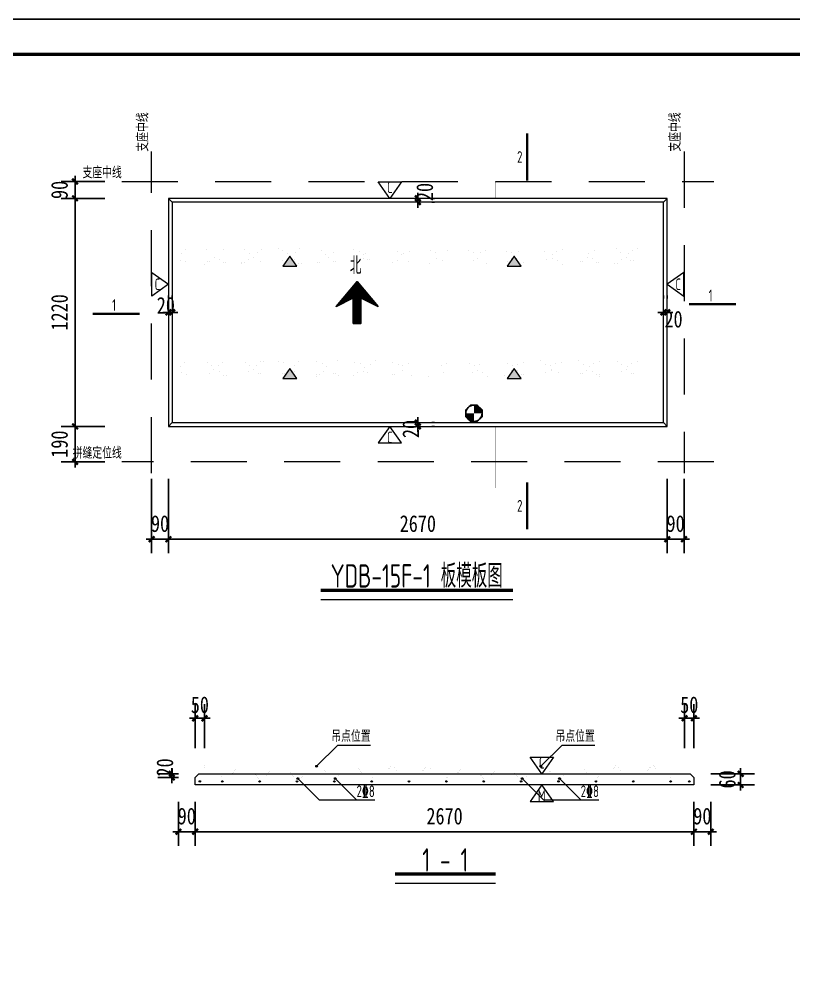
# Model space of a CAD drawing. Header units: millimetres. Extents: x 514 to 31055, y 121 to 26754.
# Drawn here: x 22764 to 26910, y 21595 to 26754 of the extents above; entities that cross this region are included whole.
import ezdxf
from ezdxf.enums import TextEntityAlignment as Align

# ---------------------------------------------------------------- set-up
doc = ezdxf.new("R2010")
doc.units = ezdxf.units.MM
doc.linetypes.add('虚线', pattern=[500, 300, -200])
for name, color, linetype in [('000-86线盒详图', 7, 'Continuous'), ('a--r1', 92, 'Continuous'), ('PUB_DIM', 3, 'Continuous'), ('PUB_TITLE', 4, 'Continuous'), ('叠合板方向', 7, 'Continuous')]:
    doc.layers.add(name, color=color, linetype=linetype)
for name, color, linetype, lineweight in [('叠合板详图文字', 8, 'Continuous', 18), ('叠合板详图标注', 7, 'Continuous', 18), ('叠合板详图桁架筋', 6, 'Continuous', 35), ('叠合板详图边线', 4, 'Continuous', 18), ('叠合板详图钢筋', 1, 'Continuous', 35), ('拼缝定位线', 7, 'Continuous', 35), ('直线', 7, 'Continuous', 18), ('详图剖断线', 7, 'Continuous', 35)]:
    doc.layers.add(name, color=color, linetype=linetype, lineweight=lineweight)
doc.styles.add('样式 1', font='yjkeng.shx', dxfattribs={"width": 0.7, "height": 250, "bigfont": 'yjkchn.shx'})
doc.styles.add('黑体', font='simhei.ttf', dxfattribs={"width": 0.8})
doc.dimstyles.new('_TCH_ARCH&&30', dxfattribs={"dimtxt": 89.25, "dimasz": 30, "dimexe": 75, "dimexo": 90, "dimgap": 37.875, "dimtad": 1, "dimdec": 0, "dimzin": 0, "dimdsep": 46, "dimtxsty": '黑体', "dimblk": 'ARCHTICK', "dimcen": 0.09, "dimclrt": 7, "dimazin": 2, "dimtfac": 1, "dimtdec": 0, "dimtix": 1, "dimtmove": 2, "dimatfit": 3, "dimfxl": 30, "dimtolj": 1, "dimtzin": 0, "dimarcsym": 0})

# ---------------------------------------------------------------- blocks, each defined once
blk = doc.blocks.new('A$C364B4FF9')
at = {"layer": 'PUB_TITLE'}
blk.add_lwpolyline([(-84100, 0), (0, 0), (0, 59400), (-84100, 59400)], close=True, dxfattribs=at)
at = {"layer": 'PUB_TITLE', "const_width": 100}
blk.add_lwpolyline([(-83250, 1000), (-1000, 1000), (-1000, 58400), (-83250, 58400)], close=True, dxfattribs=at)
blk = doc.blocks.new('_ArchTick')
at = {"color": 0, "const_width": 0.4}
blk.add_lwpolyline([(-0.5, -0.5), (0.5, 0.5)], dxfattribs=at)
blk = doc.blocks.new('*D220')
at = {"layer": 'Defpoints', "color": 0, "transparency": 16777216}
for p in [(23705.4, 22657.9), (26375.4, 22657.9), (26375.4, 22407.9)]:
    blk.add_point(p, dxfattribs=at)
at = {"layer": 'PUB_DIM', "color": 0, "lineweight": -2, "transparency": 16777216}
for p, q in [((23705.4, 22567.9), (23705.4, 22332.9)), ((26375.4, 22567.9), (26375.4, 22332.9)), ((23705.4, 22407.9), (26375.4, 22407.9))]:
    blk.add_line(p, q, dxfattribs=at)
at = {"layer": 'PUB_DIM', "color": 0, "lineweight": -2, "transparency": 16777216, "xscale": 30, "yscale": 30, "zscale": 30, "rotation": 180}
blk.add_blockref('_ArchTick', (23705.4, 22407.9), dxfattribs=at)
at = {"layer": 'PUB_DIM', "color": 0, "lineweight": -2, "transparency": 16777216, "xscale": 30, "yscale": 30, "zscale": 30}
blk.add_blockref('_ArchTick', (26375.4, 22407.9), dxfattribs=at)
at = {"layer": 'PUB_DIM', "color": 7, "transparency": 16777216, "insert": (25040.4, 22490.9), "char_height": 89.25, "attachment_point": 5, "style": '黑体'}
blk.add_mtext('\\A1;2670', dxfattribs=at)
blk = doc.blocks.new('*D221')
at = {"layer": 'Defpoints', "color": 0, "transparency": 16777216}
for p in [(26375.4, 22717.9), (26625.4, 22717.9), (26375.4, 22657.9)]:
    blk.add_point(p, dxfattribs=at)
at = {"layer": 'PUB_DIM', "color": 0, "lineweight": -2, "transparency": 16777216}
for p, q in [((26465.4, 22717.9), (26700.4, 22717.9)), ((26625.4, 22717.9), (26625.4, 22747.9)), ((26625.4, 22657.9), (26625.4, 22717.9)), ((26465.4, 22657.9), (26700.4, 22657.9)), ((26625.4, 22657.9), (26625.4, 22627.9))]:
    blk.add_line(p, q, dxfattribs=at)
at = {"layer": 'PUB_DIM', "color": 0, "lineweight": -2, "transparency": 16777216, "xscale": 30, "yscale": 30, "zscale": 30}
for p, rotation in [((26625.4, 22717.9), 270), ((26625.4, 22657.9), 90)]:
    blk.add_blockref('_ArchTick', p, dxfattribs=dict(at, rotation=rotation))
at = {"layer": 'PUB_DIM', "color": 7, "transparency": 16777216, "insert": (26553.8, 22687.9), "char_height": 89.25, "attachment_point": 5, "rotation": 90, "style": '黑体'}
blk.add_mtext('\\A1;60', dxfattribs=at)
blk = doc.blocks.new('*D222')
at = {"layer": 'Defpoints', "color": 0, "transparency": 16777216}
for p in [(23705.4, 22717.9), (23580.4, 22697.9), (23705.4, 22697.9)]:
    blk.add_point(p, dxfattribs=at)
at = {"layer": 'PUB_DIM', "color": 0, "lineweight": -2, "transparency": 16777216}
for p, q in [((23615.4, 22717.9), (23505.4, 22717.9)), ((23580.4, 22717.9), (23580.4, 22747.9)), ((23580.4, 22717.9), (23580.4, 22697.9)), ((23615.4, 22697.9), (23505.4, 22697.9)), ((23580.4, 22697.9), (23580.4, 22667.9))]:
    blk.add_line(p, q, dxfattribs=at)
at = {"layer": 'PUB_DIM', "color": 0, "lineweight": -2, "transparency": 16777216, "xscale": 30, "yscale": 30, "zscale": 30}
for p, rotation in [((23580.4, 22717.9), 270), ((23580.4, 22697.9), 90)]:
    blk.add_blockref('_ArchTick', p, dxfattribs=dict(at, rotation=rotation))
at = {"layer": 'PUB_DIM', "color": 7, "transparency": 16777216, "insert": (23543.4, 22751.8), "char_height": 89.25, "attachment_point": 5, "rotation": 90, "style": '黑体'}
blk.add_mtext('\\A1;20', dxfattribs=at)
blk = doc.blocks.new('*D223')
at = {"layer": 'Defpoints', "color": 0, "transparency": 16777216}
for p in [(23615.4, 22657.9), (23705.4, 22657.9), (23705.4, 22407.9)]:
    blk.add_point(p, dxfattribs=at)
at = {"layer": 'PUB_DIM', "color": 0, "lineweight": -2, "transparency": 16777216}
for p, q in [((23615.4, 22567.9), (23615.4, 22332.9)), ((23705.4, 22567.9), (23705.4, 22332.9)), ((23615.4, 22407.9), (23585.4, 22407.9)), ((23615.4, 22407.9), (23705.4, 22407.9)), ((23705.4, 22407.9), (23735.4, 22407.9))]:
    blk.add_line(p, q, dxfattribs=at)
at = {"layer": 'PUB_DIM', "color": 0, "lineweight": -2, "transparency": 16777216, "xscale": 30, "yscale": 30, "zscale": 30}
blk.add_blockref('_ArchTick', (23615.4, 22407.9), dxfattribs=at)
at = {"layer": 'PUB_DIM', "color": 0, "lineweight": -2, "transparency": 16777216, "xscale": 30, "yscale": 30, "zscale": 30, "rotation": 180}
blk.add_blockref('_ArchTick', (23705.4, 22407.9), dxfattribs=at)
at = {"layer": 'PUB_DIM', "color": 7, "transparency": 16777216, "insert": (23660.4, 22490.9), "char_height": 89.25, "attachment_point": 5, "style": '黑体'}
blk.add_mtext('\\A1;90', dxfattribs=at)
blk = doc.blocks.new('*D224')
at = {"layer": 'Defpoints', "color": 0, "transparency": 16777216}
for p in [(26375.4, 22657.9), (26465.4, 22657.9), (26465.4, 22407.9)]:
    blk.add_point(p, dxfattribs=at)
at = {"layer": 'PUB_DIM', "color": 0, "lineweight": -2, "transparency": 16777216}
for p, q in [((26375.4, 22567.9), (26375.4, 22332.9)), ((26465.4, 22567.9), (26465.4, 22332.9)), ((26375.4, 22407.9), (26345.4, 22407.9)), ((26375.4, 22407.9), (26465.4, 22407.9)), ((26465.4, 22407.9), (26495.4, 22407.9))]:
    blk.add_line(p, q, dxfattribs=at)
at = {"layer": 'PUB_DIM', "color": 0, "lineweight": -2, "transparency": 16777216, "xscale": 30, "yscale": 30, "zscale": 30}
blk.add_blockref('_ArchTick', (26375.4, 22407.9), dxfattribs=at)
at = {"layer": 'PUB_DIM', "color": 0, "lineweight": -2, "transparency": 16777216, "xscale": 30, "yscale": 30, "zscale": 30, "rotation": 180}
blk.add_blockref('_ArchTick', (26465.4, 22407.9), dxfattribs=at)
at = {"layer": 'PUB_DIM', "color": 7, "transparency": 16777216, "insert": (26420.4, 22490.9), "char_height": 89.25, "attachment_point": 5, "style": '黑体'}
blk.add_mtext('\\A1;90', dxfattribs=at)
blk = doc.blocks.new('*D225')
at = {"layer": 'Defpoints', "color": 0, "transparency": 16777216}
for p in [(23705.4, 23014.9), (23705.4, 22764.9), (23755.4, 22764.9)]:
    blk.add_point(p, dxfattribs=at)
at = {"layer": 'PUB_DIM', "color": 0, "lineweight": -2, "transparency": 16777216}
for p, q in [((23705.4, 22854.9), (23705.4, 23089.9)), ((23755.4, 22854.9), (23755.4, 23089.9)), ((23705.4, 23014.9), (23675.4, 23014.9)), ((23755.4, 23014.9), (23705.4, 23014.9)), ((23755.4, 23014.9), (23785.4, 23014.9))]:
    blk.add_line(p, q, dxfattribs=at)
at = {"layer": 'PUB_DIM', "color": 0, "lineweight": -2, "transparency": 16777216, "xscale": 30, "yscale": 30, "zscale": 30}
blk.add_blockref('_ArchTick', (23705.4, 23014.9), dxfattribs=at)
at = {"layer": 'PUB_DIM', "color": 0, "lineweight": -2, "transparency": 16777216, "xscale": 30, "yscale": 30, "zscale": 30, "rotation": 180}
blk.add_blockref('_ArchTick', (23755.4, 23014.9), dxfattribs=at)
at = {"layer": 'PUB_DIM', "color": 7, "transparency": 16777216, "insert": (23730.4, 23086.5), "char_height": 89.25, "attachment_point": 5, "style": '黑体'}
blk.add_mtext('\\A1;50', dxfattribs=at)
blk = doc.blocks.new('*D226')
at = {"layer": 'Defpoints', "color": 0, "transparency": 16777216}
for p in [(26325.4, 23014.9), (26325.4, 22764.9), (26375.4, 22764.9)]:
    blk.add_point(p, dxfattribs=at)
at = {"layer": 'PUB_DIM', "color": 0, "lineweight": -2, "transparency": 16777216}
for p, q in [((26325.4, 22854.9), (26325.4, 23089.9)), ((26375.4, 22854.9), (26375.4, 23089.9)), ((26325.4, 23014.9), (26295.4, 23014.9)), ((26375.4, 23014.9), (26325.4, 23014.9)), ((26375.4, 23014.9), (26405.4, 23014.9))]:
    blk.add_line(p, q, dxfattribs=at)
at = {"layer": 'PUB_DIM', "color": 0, "lineweight": -2, "transparency": 16777216, "xscale": 30, "yscale": 30, "zscale": 30}
blk.add_blockref('_ArchTick', (26325.4, 23014.9), dxfattribs=at)
at = {"layer": 'PUB_DIM', "color": 0, "lineweight": -2, "transparency": 16777216, "xscale": 30, "yscale": 30, "zscale": 30, "rotation": 180}
blk.add_blockref('_ArchTick', (26375.4, 23014.9), dxfattribs=at)
at = {"layer": 'PUB_DIM', "color": 7, "transparency": 16777216, "insert": (26350.4, 23086.5), "char_height": 89.25, "attachment_point": 5, "style": '黑体'}
blk.add_mtext('\\A1;50', dxfattribs=at)
blk = doc.blocks.new('*D200')
at = {"layer": 'Defpoints', "color": 0, "transparency": 16777216}
for p in [(23312.3, 25886.4), (23062.3, 25796.4), (23312.3, 25796.4)]:
    blk.add_point(p, dxfattribs=at)
at = {"layer": 'PUB_DIM', "color": 0, "lineweight": -2, "transparency": 16777216}
for p, q in [((23062.3, 25886.4), (23062.3, 25916.4)), ((23222.3, 25886.4), (22987.3, 25886.4)), ((23062.3, 25886.4), (23062.3, 25796.4)), ((23222.3, 25796.4), (22987.3, 25796.4)), ((23062.3, 25796.4), (23062.3, 25766.4))]:
    blk.add_line(p, q, dxfattribs=at)
at = {"layer": 'PUB_DIM', "color": 0, "lineweight": -2, "transparency": 16777216, "xscale": 30, "yscale": 30, "zscale": 30}
for p, rotation in [((23062.3, 25886.4), 270), ((23062.3, 25796.4), 90)]:
    blk.add_blockref('_ArchTick', p, dxfattribs=dict(at, rotation=rotation))
at = {"layer": 'PUB_DIM', "color": 7, "transparency": 16777216, "insert": (22979.3, 25841.4), "char_height": 89.25, "attachment_point": 5, "rotation": 90, "style": '黑体'}
blk.add_mtext('\\A1;90', dxfattribs=at)
blk = doc.blocks.new('*D201')
at = {"layer": 'Defpoints', "color": 0, "transparency": 16777216}
for p in [(23312.3, 24576.4), (23062.3, 24386.4), (23312.3, 24386.4)]:
    blk.add_point(p, dxfattribs=at)
at = {"layer": 'PUB_DIM', "color": 0, "lineweight": -2, "transparency": 16777216}
for p, q in [((23222.3, 24576.4), (22987.3, 24576.4)), ((23062.3, 24576.4), (23062.3, 24606.4)), ((23062.3, 24576.4), (23062.3, 24386.4)), ((23222.3, 24386.4), (22987.3, 24386.4)), ((23062.3, 24386.4), (23062.3, 24356.4))]:
    blk.add_line(p, q, dxfattribs=at)
at = {"layer": 'PUB_DIM', "color": 0, "lineweight": -2, "transparency": 16777216, "xscale": 30, "yscale": 30, "zscale": 30}
for p, rotation in [((23062.3, 24576.4), 270), ((23062.3, 24386.4), 90)]:
    blk.add_blockref('_ArchTick', p, dxfattribs=dict(at, rotation=rotation))
at = {"layer": 'PUB_DIM', "color": 7, "transparency": 16777216, "insert": (22979.3, 24481.4), "char_height": 89.25, "attachment_point": 5, "rotation": 90, "style": '黑体'}
blk.add_mtext('\\A1;190', dxfattribs=at)
blk = doc.blocks.new('*D202')
at = {"layer": 'Defpoints', "color": 0, "transparency": 16777216}
for p in [(23562.3, 24385.2), (26232.3, 24385.2), (26232.3, 23972.7)]:
    blk.add_point(p, dxfattribs=at)
at = {"layer": 'PUB_DIM', "color": 0, "lineweight": -2, "transparency": 16777216}
for p, q in [((23562.3, 24295.2), (23562.3, 23897.7)), ((26232.3, 24295.2), (26232.3, 23897.7)), ((23562.3, 23972.7), (26232.3, 23972.7))]:
    blk.add_line(p, q, dxfattribs=at)
at = {"layer": 'PUB_DIM', "color": 0, "lineweight": -2, "transparency": 16777216, "xscale": 30, "yscale": 30, "zscale": 30, "rotation": 180}
blk.add_blockref('_ArchTick', (23562.3, 23972.7), dxfattribs=at)
at = {"layer": 'PUB_DIM', "color": 0, "lineweight": -2, "transparency": 16777216, "xscale": 30, "yscale": 30, "zscale": 30}
blk.add_blockref('_ArchTick', (26232.3, 23972.7), dxfattribs=at)
at = {"layer": 'PUB_DIM', "color": 7, "transparency": 16777216, "insert": (24897.3, 24055.7), "char_height": 89.25, "attachment_point": 5, "style": '黑体'}
blk.add_mtext('\\A1;2670', dxfattribs=at)
blk = doc.blocks.new('*D203')
at = {"layer": 'Defpoints', "color": 0, "transparency": 16777216}
for p in [(23312.3, 25796.4), (23062.3, 24576.4), (23312.3, 24576.4)]:
    blk.add_point(p, dxfattribs=at)
at = {"layer": 'PUB_DIM', "color": 0, "lineweight": -2, "transparency": 16777216}
for p, q in [((23222.3, 25796.4), (22987.3, 25796.4)), ((23062.3, 25796.4), (23062.3, 24576.4)), ((23222.3, 24576.4), (22987.3, 24576.4))]:
    blk.add_line(p, q, dxfattribs=at)
at = {"layer": 'PUB_DIM', "color": 0, "lineweight": -2, "transparency": 16777216, "xscale": 30, "yscale": 30, "zscale": 30}
for p, rotation in [((23062.3, 25796.4), 90), ((23062.3, 24576.4), 270)]:
    blk.add_blockref('_ArchTick', p, dxfattribs=dict(at, rotation=rotation))
at = {"layer": 'PUB_DIM', "color": 7, "transparency": 16777216, "insert": (22979.3, 25186.4), "char_height": 89.25, "attachment_point": 5, "rotation": 90, "style": '黑体'}
blk.add_mtext('\\A1;1220', dxfattribs=at)
blk = doc.blocks.new('*D204')
at = {"layer": 'Defpoints', "color": 0, "transparency": 16777216}
for p in [(24897.3, 24596.4), (24897.3, 24596.4), (24897.3, 24576.4)]:
    blk.add_point(p, dxfattribs=at)
at = {"layer": 'PUB_DIM', "color": 0, "lineweight": -2, "transparency": 16777216}
for p, q in [((24897.3, 24596.4), (24897.3, 24626.4)), ((24897.3, 24576.4), (24897.3, 24596.4)), ((24897.3, 24576.4), (24897.3, 24546.4)), ((24987.3, 24596.4), (24972.3, 24596.4)), ((24987.3, 24576.4), (24972.3, 24576.4))]:
    blk.add_line(p, q, dxfattribs=at)
at = {"layer": 'PUB_DIM', "color": 0, "lineweight": -2, "transparency": 16777216, "xscale": 30, "yscale": 30, "zscale": 30}
for p, rotation in [((24897.3, 24596.4), 270), ((24897.3, 24576.4), 90)]:
    blk.add_blockref('_ArchTick', p, dxfattribs=dict(at, rotation=rotation))
at = {"layer": 'PUB_DIM', "color": 7, "transparency": 16777216, "insert": (24860.3, 24562.5), "char_height": 89.25, "attachment_point": 5, "rotation": 90, "style": '黑体'}
blk.add_mtext('\\A1;20', dxfattribs=at)
blk = doc.blocks.new('*D205')
at = {"layer": 'Defpoints', "color": 0, "transparency": 16777216}
for p in [(24897.3, 25796.4), (24897.3, 25776.4), (24897.3, 25776.4)]:
    blk.add_point(p, dxfattribs=at)
at = {"layer": 'PUB_DIM', "color": 0, "lineweight": -2, "transparency": 16777216}
for p, q in [((24897.3, 25796.4), (24897.3, 25826.4)), ((24897.3, 25796.4), (24897.3, 25776.4)), ((24897.3, 25776.4), (24897.3, 25746.4)), ((24987.3, 25796.4), (24972.3, 25796.4)), ((24987.3, 25776.4), (24972.3, 25776.4))]:
    blk.add_line(p, q, dxfattribs=at)
at = {"layer": 'PUB_DIM', "color": 0, "lineweight": -2, "transparency": 16777216, "xscale": 30, "yscale": 30, "zscale": 30}
for p, rotation in [((24897.3, 25796.4), 270), ((24897.3, 25776.4), 90)]:
    blk.add_blockref('_ArchTick', p, dxfattribs=dict(at, rotation=rotation))
at = {"layer": 'PUB_DIM', "color": 7, "transparency": 16777216, "insert": (24934.4, 25830.3), "char_height": 89.25, "attachment_point": 5, "rotation": 90, "style": '黑体'}
blk.add_mtext('\\A1;20', dxfattribs=at)
blk = doc.blocks.new('*D206')
at = {"layer": 'Defpoints', "color": 0, "transparency": 16777216}
for p in [(23562.3, 25186.4), (23582.3, 25186.4), (23582.3, 25186.4)]:
    blk.add_point(p, dxfattribs=at)
at = {"layer": 'PUB_DIM', "color": 0, "lineweight": -2, "transparency": 16777216}
for p, q in [((23562.3, 25276.4), (23562.3, 25261.4)), ((23582.3, 25276.4), (23582.3, 25261.4)), ((23562.3, 25186.4), (23532.3, 25186.4)), ((23562.3, 25186.4), (23582.3, 25186.4)), ((23582.3, 25186.4), (23612.3, 25186.4))]:
    blk.add_line(p, q, dxfattribs=at)
at = {"layer": 'PUB_DIM', "color": 0, "lineweight": -2, "transparency": 16777216, "xscale": 30, "yscale": 30, "zscale": 30}
blk.add_blockref('_ArchTick', (23562.3, 25186.4), dxfattribs=at)
at = {"layer": 'PUB_DIM', "color": 0, "lineweight": -2, "transparency": 16777216, "xscale": 30, "yscale": 30, "zscale": 30, "rotation": 180}
blk.add_blockref('_ArchTick', (23582.3, 25186.4), dxfattribs=at)
at = {"layer": 'PUB_DIM', "color": 7, "transparency": 16777216, "insert": (23548.4, 25223.4), "char_height": 89.25, "attachment_point": 5, "style": '黑体'}
blk.add_mtext('\\A1;20', dxfattribs=at)
blk = doc.blocks.new('*D207')
at = {"layer": 'Defpoints', "color": 0, "transparency": 16777216}
for p in [(26212.3, 25186.4), (26212.3, 25186.4), (26232.3, 25186.4)]:
    blk.add_point(p, dxfattribs=at)
at = {"layer": 'PUB_DIM', "color": 0, "lineweight": -2, "transparency": 16777216}
for p, q in [((26212.3, 25276.4), (26212.3, 25261.4)), ((26232.3, 25276.4), (26232.3, 25261.4)), ((26212.3, 25186.4), (26182.3, 25186.4)), ((26232.3, 25186.4), (26212.3, 25186.4)), ((26232.3, 25186.4), (26262.3, 25186.4))]:
    blk.add_line(p, q, dxfattribs=at)
at = {"layer": 'PUB_DIM', "color": 0, "lineweight": -2, "transparency": 16777216, "xscale": 30, "yscale": 30, "zscale": 30}
blk.add_blockref('_ArchTick', (26212.3, 25186.4), dxfattribs=at)
at = {"layer": 'PUB_DIM', "color": 0, "lineweight": -2, "transparency": 16777216, "xscale": 30, "yscale": 30, "zscale": 30, "rotation": 180}
blk.add_blockref('_ArchTick', (26232.3, 25186.4), dxfattribs=at)
at = {"layer": 'PUB_DIM', "color": 7, "transparency": 16777216, "insert": (26266.2, 25149.3), "char_height": 89.25, "attachment_point": 5, "style": '黑体'}
blk.add_mtext('\\A1;20', dxfattribs=at)
blk = doc.blocks.new('*D208')
at = {"layer": 'Defpoints', "color": 0, "transparency": 16777216}
for p in [(23472.3, 24385.2), (23562.3, 24385.2), (23562.3, 23972.7)]:
    blk.add_point(p, dxfattribs=at)
at = {"layer": 'PUB_DIM', "color": 0, "lineweight": -2, "transparency": 16777216}
for p, q in [((23472.3, 24295.2), (23472.3, 23897.7)), ((23562.3, 24295.2), (23562.3, 23897.7)), ((23472.3, 23972.7), (23442.3, 23972.7)), ((23472.3, 23972.7), (23562.3, 23972.7)), ((23562.3, 23972.7), (23592.3, 23972.7))]:
    blk.add_line(p, q, dxfattribs=at)
at = {"layer": 'PUB_DIM', "color": 0, "lineweight": -2, "transparency": 16777216, "xscale": 30, "yscale": 30, "zscale": 30}
blk.add_blockref('_ArchTick', (23472.3, 23972.7), dxfattribs=at)
at = {"layer": 'PUB_DIM', "color": 0, "lineweight": -2, "transparency": 16777216, "xscale": 30, "yscale": 30, "zscale": 30, "rotation": 180}
blk.add_blockref('_ArchTick', (23562.3, 23972.7), dxfattribs=at)
at = {"layer": 'PUB_DIM', "color": 7, "transparency": 16777216, "insert": (23517.3, 24055.7), "char_height": 89.25, "attachment_point": 5, "style": '黑体'}
blk.add_mtext('\\A1;90', dxfattribs=at)
blk = doc.blocks.new('*D209')
at = {"layer": 'Defpoints', "color": 0, "transparency": 16777216}
for p in [(26232.3, 24385.2), (26322.3, 24385.2), (26322.3, 23972.7)]:
    blk.add_point(p, dxfattribs=at)
at = {"layer": 'PUB_DIM', "color": 0, "lineweight": -2, "transparency": 16777216}
for p, q in [((26232.3, 24295.2), (26232.3, 23897.7)), ((26322.3, 24295.2), (26322.3, 23897.7)), ((26232.3, 23972.7), (26202.3, 23972.7)), ((26232.3, 23972.7), (26322.3, 23972.7)), ((26322.3, 23972.7), (26352.3, 23972.7))]:
    blk.add_line(p, q, dxfattribs=at)
at = {"layer": 'PUB_DIM', "color": 0, "lineweight": -2, "transparency": 16777216, "xscale": 30, "yscale": 30, "zscale": 30}
blk.add_blockref('_ArchTick', (26232.3, 23972.7), dxfattribs=at)
at = {"layer": 'PUB_DIM', "color": 0, "lineweight": -2, "transparency": 16777216, "xscale": 30, "yscale": 30, "zscale": 30, "rotation": 180}
blk.add_blockref('_ArchTick', (26322.3, 23972.7), dxfattribs=at)
at = {"layer": 'PUB_DIM', "color": 7, "transparency": 16777216, "insert": (26277.3, 24055.7), "char_height": 89.25, "attachment_point": 5, "style": '黑体'}
blk.add_mtext('\\A1;90', dxfattribs=at)
blk = doc.blocks.new('dfkjvnf')
h = blk.add_hatch()
h.set_pattern_fill('ANSI37', color=3, scale=1.25)
h.set_pattern_definition([(45, (0, 0), (-1.403165019, 1.403165019), []), (135, (0, 0), (-1.403165019, -1.403165019), [])])
h.paths.add_polyline_path([(177216.7, 108065.5), (177216.7, 107929.1), (177257.5, 107929.1), (177257.5, 108065.5), (177349.4, 108020.3), (177237.1, 108153), (177124.8, 108020.3)])
at = {"layer": '叠合板方向'}
blk.add_lwpolyline([(177216.7, 108065.5), (177216.7, 107929.1), (177257.5, 107929.1), (177257.5, 108065.5), (177349.4, 108020.3), (177237.1, 108153), (177124.8, 108020.3), (177216.7, 108065.5)], dxfattribs=at)
at = {"layer": '叠合板详图标注', "linetype": 'Continuous', "style": '样式 1', "width": 0.7}
blk.add_text('北', height=93.8, dxfattribs=at).set_placement((177260.7, 108163.9), align=Align.BOTTOM_RIGHT)
blk = doc.blocks.new('A$C6CB76205')
at = {"layer": '000-86线盒详图'}
h = blk.add_hatch(color=1, dxfattribs=at)
h.dxf.hatch_style = 1
h.paths.add_polyline_path([(-75.1, 0), (0, 0), (0, -75.1, -0.414253)])
h = blk.add_hatch(color=1, dxfattribs=at)
h.dxf.hatch_style = 1
h.paths.add_polyline_path([(0, 75.1), (0, 0), (75.2, 0, 0.414253)])
at = {"layer": '000-86线盒详图', "color": 1}
blk.add_lwpolyline([(75.2, 31.1), (31.1, 75.1), (-31.1, 75.1), (-75.1, 31.1), (-75.1, -31.1), (-31.1, -75.1), (31.1, -75.1), (75.2, -31.1)], close=True, dxfattribs=at)
blk.add_circle((0, 0), 75.1, dxfattribs=at)

msp = doc.modelspace()

# ---------------------------------------------------------------- hatches: boundary and pattern name
at = {"layer": '叠合板详图钢筋', "lineweight": 18}
for points in [[(24212.3, 25486.4), (24174.8, 25433.3), (24249.8, 25433.3)], [(25412.3, 25486.4), (25374.8, 25433.3), (25449.8, 25433.3)], [(24212.3, 24886.4), (24174.8, 24833.3), (24249.8, 24833.3)], [(25412.3, 24886.4), (25374.8, 24833.3), (25449.8, 24833.3)]]:
    msp.add_hatch(color=8, dxfattribs=at).paths.add_polyline_path(points)

# ---------------------------------------------------------------- linework, layer by layer
at = {"layer": '叠合板详图文字', "color": 0, "lineweight": 50}
for p, q in [((24377.6, 23699.7), (25405, 23699.7)), ((24776.3, 22183.4), (25312.4, 22183.4))]:
    msp.add_line(p, q, dxfattribs=at)
at = {"layer": '叠合板详图文字', "color": 0, "lineweight": 18}
for p, q in [((24377.6, 23649.7), (25405, 23649.7)), ((24776.3, 22133.4), (25312.4, 22133.4))]:
    msp.add_line(p, q, dxfattribs=at)
at = {"layer": '叠合板详图标注'}
for points in [[(24747.3, 25796.4), (24684.8, 25884.7), (24809.8, 25884.7)], [(23562.3, 25336.4), (23474, 25273.9), (23474, 25398.9)], [(26232.3, 25336.4), (26320.7, 25273.9), (26320.7, 25398.9)], [(24747.3, 24576.4), (24684.8, 24488), (24809.8, 24488)], [(25560.4, 22717.9), (25497.9, 22806.3), (25622.9, 22806.3)], [(25560.4, 22657.9), (25497.9, 22569.6), (25622.9, 22569.6)]]:
    msp.add_lwpolyline(points, close=True, dxfattribs=at)
at = {"layer": '叠合板详图桁架筋', "color": 8, "lineweight": 35, "const_width": 0.045}
for points in [[(23611, 25498), (23671, 25529), (23673.7, 25523.7), (23613.7, 25492.7)], [(23612.3, 25490.4), (26182.3, 25490.4), (26182.3, 25482.4), (23612.3, 25482.4)], [(23753.7, 25529), (23812.3, 25498.8), (23871, 25529), (23873.7, 25523.7), (23812.3, 25492), (23751, 25523.7)], [(23953.7, 25529), (24012.3, 25498.8), (24071, 25529), (24073.7, 25523.7), (24012.3, 25492), (23951, 25523.7)], [(24153.7, 25529), (24212.3, 25498.8), (24271, 25529), (24273.7, 25523.7), (24212.3, 25492), (24151, 25523.7)], [(24353.7, 25529), (24412.3, 25498.8), (24471, 25529), (24473.7, 25523.7), (24412.3, 25492), (24351, 25523.7)], [(24553.7, 25529), (24612.3, 25498.8), (24671, 25529), (24673.7, 25523.7), (24612.3, 25492), (24551, 25523.7)], [(24753.7, 25529), (24812.3, 25498.8), (24871, 25529), (24873.7, 25523.7), (24812.3, 25492), (24751, 25523.7)], [(24953.7, 25529), (25012.3, 25498.8), (25071, 25529), (25073.7, 25523.7), (25012.3, 25492), (24951, 25523.7)], [(25153.7, 25529), (25212.3, 25498.8), (25271, 25529), (25273.7, 25523.7), (25212.3, 25492), (25151, 25523.7)], [(25353.7, 25529), (25412.3, 25498.8), (25471, 25529), (25473.7, 25523.7), (25412.3, 25492), (25351, 25523.7)], [(25553.7, 25529), (25612.3, 25498.8), (25671, 25529), (25673.7, 25523.7), (25612.3, 25492), (25551, 25523.7)], [(25753.7, 25529), (25812.3, 25498.8), (25871, 25529), (25873.7, 25523.7), (25812.3, 25492), (25751, 25523.7)], [(25953.7, 25529), (26012.3, 25498.8), (26071, 25529), (26073.7, 25523.7), (26012.3, 25492), (25951, 25523.7)], [(23613.7, 25480), (23673.7, 25449), (23671, 25443.7), (23611, 25474.7)], [(23750.9, 25449), (23812.3, 25482.8), (23873.8, 25449), (23870.9, 25443.7), (23812.3, 25476), (23753.8, 25443.7)], [(23950.9, 25449), (24012.3, 25482.8), (24073.8, 25449), (24070.9, 25443.7), (24012.3, 25476), (23953.8, 25443.7)], [(24150.9, 25449), (24212.3, 25482.8), (24273.8, 25449), (24270.9, 25443.7), (24212.3, 25476), (24153.8, 25443.7)], [(24350.9, 25449), (24412.3, 25482.8), (24473.8, 25449), (24470.9, 25443.7), (24412.3, 25476), (24353.8, 25443.7)], [(24550.9, 25449), (24612.3, 25482.8), (24673.8, 25449), (24670.9, 25443.7), (24612.3, 25476), (24553.8, 25443.7)], [(24750.9, 25449), (24812.3, 25482.8), (24873.8, 25449), (24870.9, 25443.7), (24812.3, 25476), (24753.8, 25443.7)], [(24950.9, 25449), (25012.3, 25482.8), (25073.8, 25449), (25070.9, 25443.7), (25012.3, 25476), (24953.8, 25443.7)], [(25150.9, 25449), (25212.3, 25482.8), (25273.8, 25449), (25270.9, 25443.7), (25212.3, 25476), (25153.8, 25443.7)], [(25350.9, 25449), (25412.3, 25482.8), (25473.8, 25449), (25470.9, 25443.7), (25412.3, 25476), (25353.8, 25443.7)], [(25550.9, 25449), (25612.3, 25482.8), (25673.8, 25449), (25670.9, 25443.7), (25612.3, 25476), (25553.8, 25443.7)], [(25750.9, 25449), (25812.3, 25482.8), (25873.8, 25449), (25870.9, 25443.7), (25812.3, 25476), (25753.8, 25443.7)], [(25950.9, 25449), (26012.3, 25482.8), (26073.8, 25449), (26070.9, 25443.7), (26012.3, 25476), (25953.8, 25443.7)], [(23611, 24898), (23671, 24929), (23673.7, 24923.7), (23613.7, 24892.7)], [(23753.7, 24929), (23812.3, 24898.8), (23871, 24929), (23873.7, 24923.7), (23812.3, 24892), (23751, 24923.7)], [(23953.7, 24929), (24012.3, 24898.8), (24071, 24929), (24073.7, 24923.7), (24012.3, 24892), (23951, 24923.7)], [(24153.7, 24929), (24212.3, 24898.8), (24271, 24929), (24273.7, 24923.7), (24212.3, 24892), (24151, 24923.7)], [(24353.7, 24929), (24412.3, 24898.8), (24471, 24929), (24473.7, 24923.7), (24412.3, 24892), (24351, 24923.7)], [(24553.7, 24929), (24612.3, 24898.8), (24671, 24929), (24673.7, 24923.7), (24612.3, 24892), (24551, 24923.7)], [(24753.7, 24929), (24812.3, 24898.8), (24871, 24929), (24873.7, 24923.7), (24812.3, 24892), (24751, 24923.7)], [(24953.7, 24929), (25012.3, 24898.8), (25071, 24929), (25073.7, 24923.7), (25012.3, 24892), (24951, 24923.7)], [(25153.7, 24929), (25212.3, 24898.8), (25271, 24929), (25273.7, 24923.7), (25212.3, 24892), (25151, 24923.7)], [(25353.7, 24929), (25412.3, 24898.8), (25471, 24929), (25473.7, 24923.7), (25412.3, 24892), (25351, 24923.7)], [(25553.7, 24929), (25612.3, 24898.8), (25671, 24929), (25673.7, 24923.7), (25612.3, 24892), (25551, 24923.7)], [(25753.7, 24929), (25812.3, 24898.8), (25871, 24929), (25873.7, 24923.7), (25812.3, 24892), (25751, 24923.7)], [(25953.7, 24929), (26012.3, 24898.8), (26071, 24929), (26073.7, 24923.7), (26012.3, 24892), (25951, 24923.7)], [(23613.7, 24880), (23673.7, 24849), (23671, 24843.7), (23611, 24874.7)], [(23612.3, 24890.4), (26182.3, 24890.4), (26182.3, 24882.4), (23612.3, 24882.4)], [(23750.9, 24849), (23812.3, 24882.8), (23873.8, 24849), (23870.9, 24843.7), (23812.3, 24876), (23753.8, 24843.7)], [(23950.9, 24849), (24012.3, 24882.8), (24073.8, 24849), (24070.9, 24843.7), (24012.3, 24876), (23953.8, 24843.7)], [(24150.9, 24849), (24212.3, 24882.8), (24273.8, 24849), (24270.9, 24843.7), (24212.3, 24876), (24153.8, 24843.7)], [(24350.9, 24849), (24412.3, 24882.8), (24473.8, 24849), (24470.9, 24843.7), (24412.3, 24876), (24353.8, 24843.7)], [(24550.9, 24849), (24612.3, 24882.8), (24673.8, 24849), (24670.9, 24843.7), (24612.3, 24876), (24553.8, 24843.7)], [(24750.9, 24849), (24812.3, 24882.8), (24873.8, 24849), (24870.9, 24843.7), (24812.3, 24876), (24753.8, 24843.7)], [(24950.9, 24849), (25012.3, 24882.8), (25073.8, 24849), (25070.9, 24843.7), (25012.3, 24876), (24953.8, 24843.7)], [(25150.9, 24849), (25212.3, 24882.8), (25273.8, 24849), (25270.9, 24843.7), (25212.3, 24876), (25153.8, 24843.7)], [(25350.9, 24849), (25412.3, 24882.8), (25473.8, 24849), (25470.9, 24843.7), (25412.3, 24876), (25353.8, 24843.7)], [(25550.9, 24849), (25612.3, 24882.8), (25673.8, 24849), (25670.9, 24843.7), (25612.3, 24876), (25553.8, 24843.7)], [(25750.9, 24849), (25812.3, 24882.8), (25873.8, 24849), (25870.9, 24843.7), (25812.3, 24876), (25753.8, 24843.7)], [(25950.9, 24849), (26012.3, 24882.8), (26073.8, 24849), (26070.9, 24843.7), (26012.3, 24876), (25953.8, 24843.7)], [(23757.1, 22760.4), (23855.4, 22695.5), (23955.4, 22761.5), (24055.4, 22695.5), (24155.4, 22761.5), (24255.4, 22695.5), (24355.4, 22761.5), (24455.4, 22695.5), (24555.4, 22761.5), (24655.4, 22695.5), (24755.4, 22761.5), (24855.4, 22695.5), (24955.4, 22761.5), (25055.4, 22695.5), (25155.4, 22761.5), (25255.4, 22695.5), (25355.4, 22761.5), (25455.4, 22695.5), (25555.4, 22761.5), (25655.4, 22695.5), (25755.4, 22761.5), (25855.4, 22695.5), (25955.4, 22761.5), (26055.4, 22695.5), (26155.4, 22761.5), (26257.1, 22694.4), (26253.8, 22689.4), (26155.4, 22754.3), (26055.4, 22688.3), (25955.4, 22754.3), (25855.4, 22688.3), (25755.4, 22754.3), (25655.4, 22688.3), (25555.4, 22754.3), (25455.4, 22688.3), (25355.4, 22754.3), (25255.4, 22688.3), (25155.4, 22754.3), (25055.4, 22688.3), (24955.4, 22754.3), (24855.4, 22688.3), (24755.4, 22754.3), (24655.4, 22688.3), (24555.4, 22754.3), (24455.4, 22688.3), (24355.4, 22754.3), (24255.4, 22688.3), (24155.4, 22754.3), (24055.4, 22688.3), (23955.4, 22754.3), (23855.4, 22688.3), (23753.8, 22755.4)], [(23755.4, 22768.9), (26325.4, 22768.9), (26325.4, 22760.9), (23755.4, 22760.9)], [(23755.4, 22688.9), (26325.4, 22688.9), (26325.4, 22680.9), (23755.4, 22680.9)]]:
    msp.add_lwpolyline(points, close=True, dxfattribs=at)
at = {"layer": '叠合板详图边线', "lineweight": 18}
for p, q in [((23562.3, 25796.4), (23582.3, 25776.4)), ((26232.3, 25796.4), (26212.3, 25776.4)), ((23562.3, 24576.4), (23582.3, 24596.4)), ((23562.3, 24576.4), (23582.3, 24596.4)), ((26232.3, 24576.4), (26212.3, 24596.4)), ((23705.4, 22697.9), (23725.4, 22717.9)), ((23725.4, 22717.9), (26355.4, 22717.9)), ((26355.4, 22717.9), (26375.4, 22697.9)), ((23705.4, 22657.9), (23705.4, 22697.9)), ((26375.4, 22657.9), (23705.4, 22657.9)), ((26375.4, 22697.9), (26375.4, 22657.9))]:
    msp.add_line(p, q, dxfattribs=at)
for points in [[(23562.3, 24576.4), (26232.3, 24576.4), (26232.3, 25796.4), (23562.3, 25796.4)], [(23582.3, 24596.4), (26212.3, 24596.4), (26212.3, 25776.4), (23582.3, 25776.4)]]:
    msp.add_lwpolyline(points, close=True, dxfattribs=at)
at = {"layer": '叠合板详图钢筋', "lineweight": 18, "const_width": 0.045}
for points in [[(23703.3, 25796.4), (23703.3, 25886.4), (23711.3, 25886.4), (23711.3, 25796.4)], [(23903.3, 25796.4), (23903.3, 25886.4), (23911.3, 25886.4), (23911.3, 25796.4)], [(24103.3, 25796.4), (24103.3, 25886.4), (24111.3, 25886.4), (24111.3, 25796.4)], [(24303.3, 25796.4), (24303.3, 25886.4), (24311.3, 25886.4), (24311.3, 25796.4)], [(24503.3, 25796.4), (24503.3, 25886.4), (24511.3, 25886.4), (24511.3, 25796.4)], [(24703.3, 25796.4), (24703.3, 25886.4), (24711.3, 25886.4), (24711.3, 25796.4)], [(24903.3, 25796.4), (24903.3, 25886.4), (24911.3, 25886.4), (24911.3, 25796.4)], [(25103.3, 25796.4), (25103.3, 25886.4), (25111.3, 25886.4), (25111.3, 25796.4)], [(25303.3, 25796.4), (25303.3, 25886.4), (25311.3, 25886.4), (25311.3, 25796.4)], [(25503.3, 25796.4), (25503.3, 25886.4), (25511.3, 25886.4), (25511.3, 25796.4)], [(25703.3, 25796.4), (25703.3, 25886.4), (25711.3, 25886.4), (25711.3, 25796.4)], [(25903.3, 25796.4), (25903.3, 25886.4), (25911.3, 25886.4), (25911.3, 25796.4)], [(26103.3, 25796.4), (26103.3, 25886.4), (26111.3, 25886.4), (26111.3, 25796.4)], [(23472.3, 25775.4), (23562.3, 25775.4), (23562.3, 25767.4), (23472.3, 25767.4)], [(26232.3, 25775.4), (26322.3, 25775.4), (26322.3, 25767.4), (26232.3, 25767.4)], [(23472.3, 24605.4), (23562.3, 24605.4), (23562.3, 24597.4), (23472.3, 24597.4)], [(23703.3, 24246.4), (23703.3, 24576.4), (23711.3, 24576.4), (23711.3, 24246.4)], [(23903.3, 24246.4), (23903.3, 24576.4), (23911.3, 24576.4), (23911.3, 24246.4)], [(24103.3, 24246.4), (24103.3, 24576.4), (24111.3, 24576.4), (24111.3, 24246.4)], [(24303.3, 24246.4), (24303.3, 24576.4), (24311.3, 24576.4), (24311.3, 24246.4)], [(24503.3, 24246.4), (24503.3, 24576.4), (24511.3, 24576.4), (24511.3, 24246.4)], [(24703.3, 24246.4), (24703.3, 24576.4), (24711.3, 24576.4), (24711.3, 24246.4)], [(24903.3, 24246.4), (24903.3, 24576.4), (24911.3, 24576.4), (24911.3, 24246.4)], [(25103.3, 24246.4), (25103.3, 24576.4), (25111.3, 24576.4), (25111.3, 24246.4)], [(25303.3, 24246.4), (25303.3, 24576.4), (25311.3, 24576.4), (25311.3, 24246.4)], [(25503.3, 24246.4), (25503.3, 24576.4), (25511.3, 24576.4), (25511.3, 24246.4)], [(25703.3, 24246.4), (25703.3, 24576.4), (25711.3, 24576.4), (25711.3, 24246.4)], [(25903.3, 24246.4), (25903.3, 24576.4), (25911.3, 24576.4), (25911.3, 24246.4)], [(26103.3, 24246.4), (26103.3, 24576.4), (26111.3, 24576.4), (26111.3, 24246.4)], [(26232.3, 24605.4), (26322.3, 24605.4), (26322.3, 24597.4), (26232.3, 24597.4)], [(23615.4, 22688.9), (23705.4, 22688.9), (23705.4, 22680.9), (23615.4, 22680.9)], [(26375.4, 22688.9), (26465.4, 22688.9), (26465.4, 22680.9), (26375.4, 22680.9)]]:
    msp.add_lwpolyline(points, close=True, dxfattribs=at)
for points in [[(23562.3, 25682.4), (23472.3, 25682.4), (23472.3, 25690.4), (23562.3, 25690.4)], [(26232.3, 25690.4), (26322.3, 25690.4), (26322.3, 25682.4), (26232.3, 25682.4)], [(23562.3, 25282.4), (23472.3, 25282.4), (23472.3, 25290.4), (23562.3, 25290.4)], [(26232.3, 25290.4), (26322.3, 25290.4), (26322.3, 25282.4), (26232.3, 25282.4)], [(23562.3, 25082.4), (23472.3, 25082.4), (23472.3, 25090.4), (23562.3, 25090.4)], [(26232.3, 25090.4), (26322.3, 25090.4), (26322.3, 25082.4), (26232.3, 25082.4)], [(23562.3, 24682.4), (23472.3, 24682.4), (23472.3, 24690.4), (23562.3, 24690.4)], [(26232.3, 24690.4), (26322.3, 24690.4), (26322.3, 24682.4), (26232.3, 24682.4)]]:
    msp.add_lwpolyline(points, dxfattribs=at)
at = {"layer": '叠合板详图钢筋', "color": 8, "lineweight": 18, "const_width": 0.045}
for points in [[(24108.3, 25346.4), (24108.3, 25626.4), (24116.3, 25626.4), (24116.3, 25346.4)], [(24308.3, 25346.4), (24308.3, 25626.4), (24316.3, 25626.4), (24316.3, 25346.4)], [(25308.3, 25346.4), (25308.3, 25626.4), (25316.3, 25626.4), (25316.3, 25346.4)], [(25508.3, 25346.4), (25508.3, 25626.4), (25516.3, 25626.4), (25516.3, 25346.4)], [(24108.3, 24746.4), (24108.3, 25026.4), (24116.3, 25026.4), (24116.3, 24746.4)], [(24308.3, 24746.4), (24308.3, 25026.4), (24316.3, 25026.4), (24316.3, 24746.4)], [(25308.3, 24746.4), (25308.3, 25026.4), (25316.3, 25026.4), (25316.3, 24746.4)], [(25508.3, 24746.4), (25508.3, 25026.4), (25516.3, 25026.4), (25516.3, 24746.4)]]:
    msp.add_lwpolyline(points, close=True, dxfattribs=at)
at = {"layer": '叠合板详图钢筋', "color": 8, "lineweight": 18}
for points in [[(24212.3, 25486.4), (24174.8, 25433.3), (24249.8, 25433.3)], [(25412.3, 25486.4), (25374.8, 25433.3), (25449.8, 25433.3)], [(24212.3, 24886.4), (24174.8, 24833.3), (24249.8, 24833.3)], [(25412.3, 24886.4), (25374.8, 24833.3), (25449.8, 24833.3)]]:
    msp.add_lwpolyline(points, close=True, dxfattribs=at)
at = {"layer": '叠合板详图钢筋', "lineweight": 18}
for centre, radius in [((24355.4, 22757.9), 5), ((25555.4, 22757.9), 5), ((23730.4, 22676.9), 4), ((23850.4, 22676.9), 4), ((24050.4, 22676.9), 4), ((24250.4, 22676.9), 4), ((24255.4, 22691.9), 5), ((24450.4, 22676.9), 4), ((24455.4, 22691.9), 5), ((24650.4, 22676.9), 4), ((24850.4, 22676.9), 4), ((25050.4, 22676.9), 4), ((25250.4, 22676.9), 4), ((25450.4, 22676.9), 4), ((25455.4, 22691.9), 5), ((25650.4, 22676.9), 4), ((25655.4, 22691.9), 5), ((25850.4, 22676.9), 4), ((26050.4, 22676.9), 4), ((26250.4, 22676.9), 4), ((26350.4, 22676.9), 4)]:
    msp.add_circle(centre, radius, dxfattribs=at)
at = {"layer": '拼缝定位线', "color": 8, "linetype": '虚线', "lineweight": 18}
for p, q in [((23472.3, 24326.4), (23472.3, 26046.4)), ((26322.3, 26046.4), (26322.3, 24326.4)), ((23312.3, 25886.4), (26482.3, 25886.4)), ((26482.3, 24386.4), (23312.3, 24386.4))]:
    msp.add_line(p, q, dxfattribs=at)
at = {"layer": '直线', "lineweight": 18}
for p, q in [((24455.4, 22691.9), (24569.2, 22578.2)), ((25655.4, 22691.9), (25769.2, 22578.2))]:
    msp.add_line(p, q, dxfattribs=at)
for points in [[(24355.4, 22757.9), (24469.2, 22871.7), (24644.2, 22871.7)], [(25555.4, 22757.9), (25669.2, 22871.7), (25844.2, 22871.7)], [(24255.4, 22691.9), (24369.2, 22578.2), (24666.8, 22578.2)], [(25455.4, 22691.9), (25569.2, 22578.2), (25866.8, 22578.2)]]:
    msp.add_lwpolyline(points, dxfattribs=at)
at = {"layer": '详图剖断线', "lineweight": 35}
for p, q in [((25482.3, 25892.7), (25482.3, 26142.7)), ((26349.7, 25230.4), (26599.7, 25230.4)), ((23406.7, 25179.3), (23156.7, 25179.3)), ((25482.3, 24276.6), (25482.3, 24026.6))]:
    msp.add_line(p, q, dxfattribs=at)

# ---------------------------------------------------------------- block references
msp.add_blockref('dfkjvnf', (-152665.1, -82801.8, 0))
at = {"layer": '000-86线盒详图', "color": 3, "xscale": 0.58, "yscale": 0.58, "zscale": 0.58}
msp.add_blockref('A$C6CB76205', (25197.3, 24646.4), dxfattribs=at)
at = {"layer": 'a--r1', "xscale": 0.1871100000000001, "yscale": 0.1871100000000001, "zscale": 0.1871100000000001}
msp.add_blockref('A$C364B4FF9', (31055.5, 15640), dxfattribs=at)

# ---------------------------------------------------------------- texts
at = {"layer": '叠合板详图文字', "color": 0, "style": '样式 1', "width": 0.7}
for s, p in [('YDB-15F-1 板模板图', (24891.3, 23714)), ('1 - 1', (25044.4, 22194.4))]:
    msp.add_text(s, height=125, dxfattribs=at).set_placement(p, align=Align.CENTER)
at = {"layer": '叠合板详图标注', "style": '样式 1', "width": 0.7}
for p in [(25457.3, 26017.7), (25457.3, 24151.6)]:
    msp.add_text('2', height=62.5, dxfattribs=at).set_placement(p, align=Align.MIDDLE_RIGHT)
for s, p in [('C', (24747.3, 25855.3)), ('C', (23503.4, 25336.4)), ('C', (26291.3, 25336.4)), ('C', (24747.3, 24517.5)), ('C', (25560.4, 22776.8)), ('M', (25560.4, 22599))]:
    msp.add_text(s, height=62.5, dxfattribs=at).set_placement(p, align=Align.MIDDLE_CENTER)
for p in [(26474.7, 25245.3), (23281.7, 25194.2)]:
    msp.add_text('1', height=62.5, dxfattribs=at).set_placement(p, align=Align.RIGHT)
at = {"layer": '拼缝定位线', "color": 8, "style": '样式 1', "width": 0.7}
for p in [(23455.5, 26046.4), (26305.5, 26046.4)]:
    msp.add_text('支座中线', height=62.5, rotation=90, dxfattribs=at).set_placement(p)
for s, p in [('支座中线', (23312.3, 25903.2)), ('拼缝定位线', (23312.3, 24403.2))]:
    msp.add_text(s, height=62.5, dxfattribs=at).set_placement(p, align=Align.RIGHT)
at = {"layer": '直线', "style": '样式 1', "width": 0.7}
for s, p in [('吊点位置', (24644.2, 22888.5)), ('吊点位置', (25844.2, 22888.5)), ('2%%1328', (24666.8, 22593.1)), ('2%%1328', (25866.8, 22593.1))]:
    msp.add_text(s, height=62.5, dxfattribs=at).set_placement(p, align=Align.RIGHT)

# ---------------------------------------------------------------- dimensions: what is measured, and where the dimension line sits
at = {"layer": 'PUB_DIM'}
for p1, p2, picture, middle in [((23312.3, 25886.4), (23312.3, 25796.4), '*D200', (22979.3, 25841.4)), ((23312.3, 24576.4), (23312.3, 24386.4), '*D201', (22979.3, 24481.4))]:
    dim = msp.add_aligned_dim(p1=p1, p2=p2, distance=-250, dimstyle='_TCH_ARCH&&30', dxfattribs=at)
    dim.commit()
    dim.dimension.update_dxf_attribs({"geometry": picture, "text_midpoint": middle})
for base, p1, p2, angle, text, picture, middle in [((24897.3, 25776.4), (24897.3, 25796.4), (24897.3, 25776.4), 270, '20', '*D205', (24934.4, 25830.3)), ((23582.3, 25186.4), (23562.3, 25186.4), (23582.3, 25186.4), 0, '20', '*D206', (23548.4, 25223.4)), ((26212.3, 25186.4), (26232.3, 25186.4), (26212.3, 25186.4), 180, '20', '*D207', (26266.2, 25149.3)), ((24897.3, 24596.4), (24897.3, 24576.4), (24897.3, 24596.4), 90, '20', '*D204', (24860.3, 24562.5)), ((26625.4, 22717.9), (26375.4, 22657.9), (26375.4, 22717.9), 90, '60', '*D221', (26553.8, 22687.9))]:
    dim = msp.add_linear_dim(base=base, p1=p1, p2=p2, angle=angle, text=text, dimstyle='_TCH_ARCH&&30', dxfattribs=at)
    dim.commit()
    dim.dimension.update_dxf_attribs({"geometry": picture, "text_midpoint": middle, "dimtype": 161})
for p1, p2, distance, text, picture, middle in [((23312.3, 25796.4), (23312.3, 24576.4), -250, '1220', '*D203', (22979.3, 25186.4)), ((23472.3, 24385.2), (23562.3, 24385.2), -412.5, '90', '*D208', (23517.3, 24055.7)), ((23562.3, 24385.2), (26232.3, 24385.2), -412.5, '2670', '*D202', (24897.3, 24055.7)), ((26232.3, 24385.2), (26322.3, 24385.2), -412.5, '90', '*D209', (26277.3, 24055.7)), ((23615.4, 22657.9), (23705.4, 22657.9), -250, '90', '*D223', (23660.4, 22490.9)), ((23705.4, 22657.9), (26375.4, 22657.9), -250, '2670', '*D220', (25040.4, 22490.9)), ((26375.4, 22657.9), (26465.4, 22657.9), -250, '90', '*D224', (26420.4, 22490.9))]:
    dim = msp.add_aligned_dim(p1=p1, p2=p2, distance=distance, text=text, dimstyle='_TCH_ARCH&&30', dxfattribs=at)
    dim.commit()
    dim.dimension.update_dxf_attribs({"geometry": picture, "text_midpoint": middle})
for base, p1, p2, angle, picture, middle in [((23705.4, 23014.9), (23755.4, 22764.9), (23705.4, 22764.9), 180, '*D225', (23730.4, 23086.5)), ((26325.4, 23014.9), (26375.4, 22764.9), (26325.4, 22764.9), 180, '*D226', (26350.4, 23086.5)), ((23580.4, 22697.9), (23705.4, 22717.9), (23705.4, 22697.9), 270, '*D222', (23543.4, 22751.8))]:
    dim = msp.add_linear_dim(base=base, p1=p1, p2=p2, angle=angle, dimstyle='_TCH_ARCH&&30', dxfattribs=at)
    dim.commit()
    dim.dimension.update_dxf_attribs({"geometry": picture, "text_midpoint": middle, "dimtype": 161})

doc.saveas('drawing.dxf')
